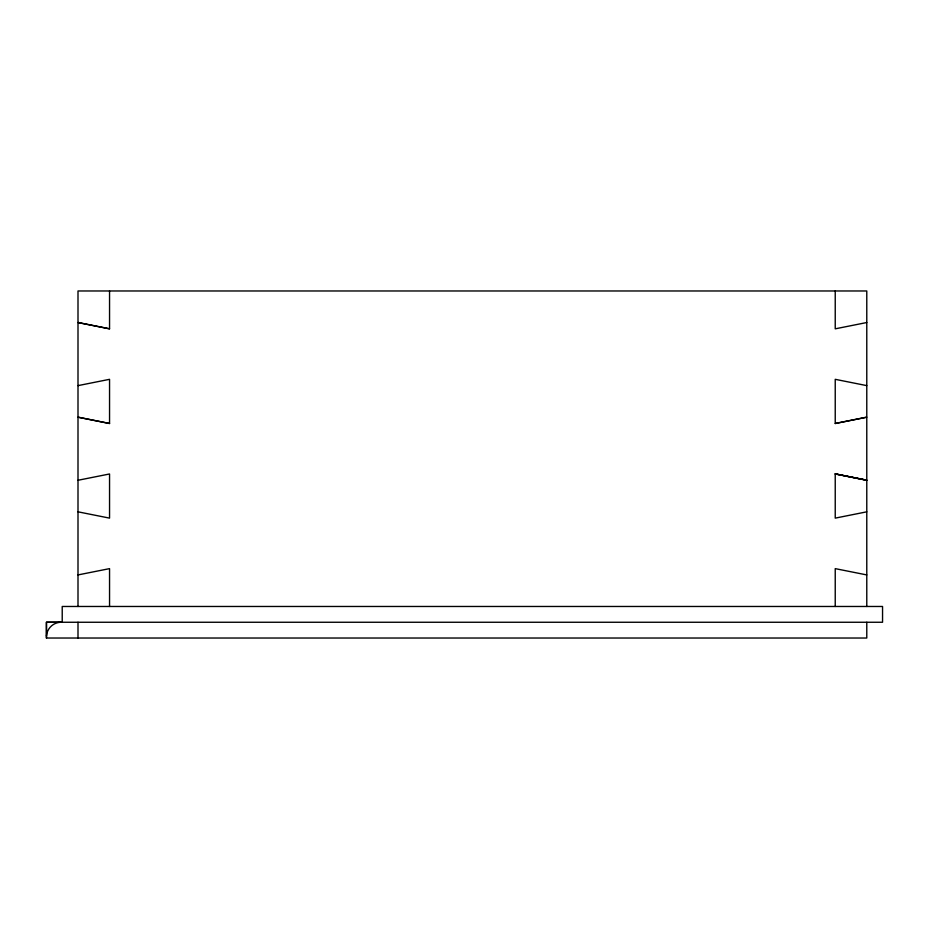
<?xml version="1.0" encoding="UTF-8"?>
<svg xmlns="http://www.w3.org/2000/svg" width="929" height="929" viewBox="0 0 929 929"><rect width="100%" height="100%" fill="white"/><g stroke="black" fill="none" stroke-linecap="round" stroke-linejoin="round"><path stroke-width="1.39" d="M46.45 638.026L46.45 622.256L882.55 622.256L882.55 606.474L62.22 606.474L62.22 622.256L46.45 622.256L46.45 638.026L866.78 638.026L866.78 622.256M78.001 385.628L109.552 379.322L109.552 423.519L78.001 417.179L109.552 423.473M866.78 322.526L835.229 328.831L835.229 290.974M78.001 480.27L109.552 473.976L109.552 518.127L78.001 511.821M78.001 574.923L109.552 568.629L109.552 606.474M835.229 423.473L866.78 417.179L835.229 423.519L835.229 379.322L866.78 385.628M866.78 511.821L835.229 518.127L835.229 473.86L866.78 480.154M109.552 328.82L78.001 322.526L109.552 328.831L109.552 290.974M835.229 473.976L866.78 480.27L835.229 473.86M866.78 574.923L835.229 568.629L835.229 606.474M866.78 606.474L866.78 290.974L78.001 290.974L78.001 606.474M78.001 622.256L78.001 638.026M46.462 635.924A14.852 14.852 0 0 1 60.13 622.267"/></g></svg>
